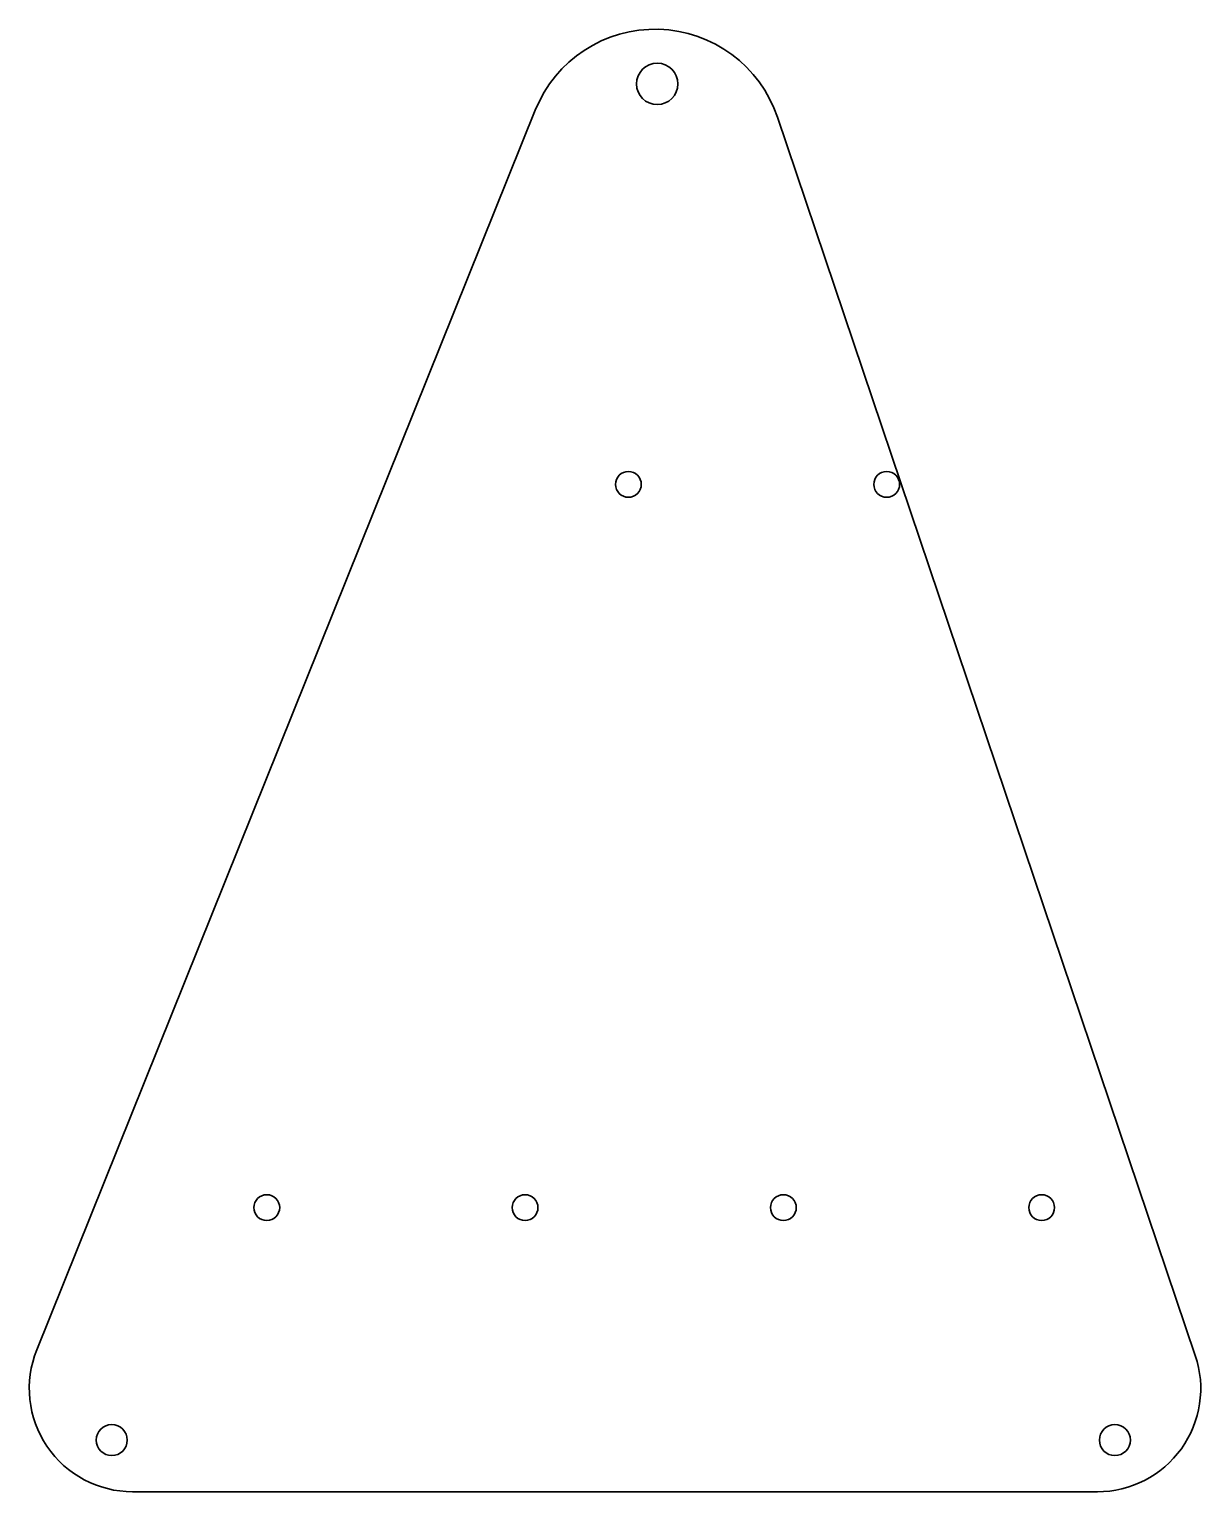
# Model space of a CAD drawing. Extents: x 481 to 708, y 279 to 562.
import ezdxf

# ---------------------------------------------------------------- set-up
doc = ezdxf.new("R2010")
doc.units = 0

msp = doc.modelspace()

# ---------------------------------------------------------------- linework, layer by layer
at = {"color": 7, "lineweight": 35}
for p, q in [((482.56, 306.42), (579.07, 546.38)), ((625.95, 545.04), (706.83, 305.35)), ((501.12, 278.95), (687.88, 278.95))]:
    msp.add_line(p, q, dxfattribs=at)
for centre, radius in [((602.67, 551.47), 4), ((597.09, 473.95), 2.5), ((647.09, 473.95), 2.5), ((527.09, 333.95), 2.5), ((577.09, 333.95), 2.5), ((627.09, 333.95), 2.5), ((677.09, 333.95), 2.5), ((497.09, 288.95), 3), ((691.26, 288.95), 3)]:
    msp.add_circle(centre, radius, dxfattribs=at)
for centre, radius, start, end in [((602.26, 537.05), 25, 18.6468, 158.0905), ((501.12, 298.95), 20, 158.0905, 270), ((687.88, 298.95), 20, 270, 18.6468)]:
    msp.add_arc(centre, radius, start, end, dxfattribs=at)

doc.saveas('drawing.dxf')
